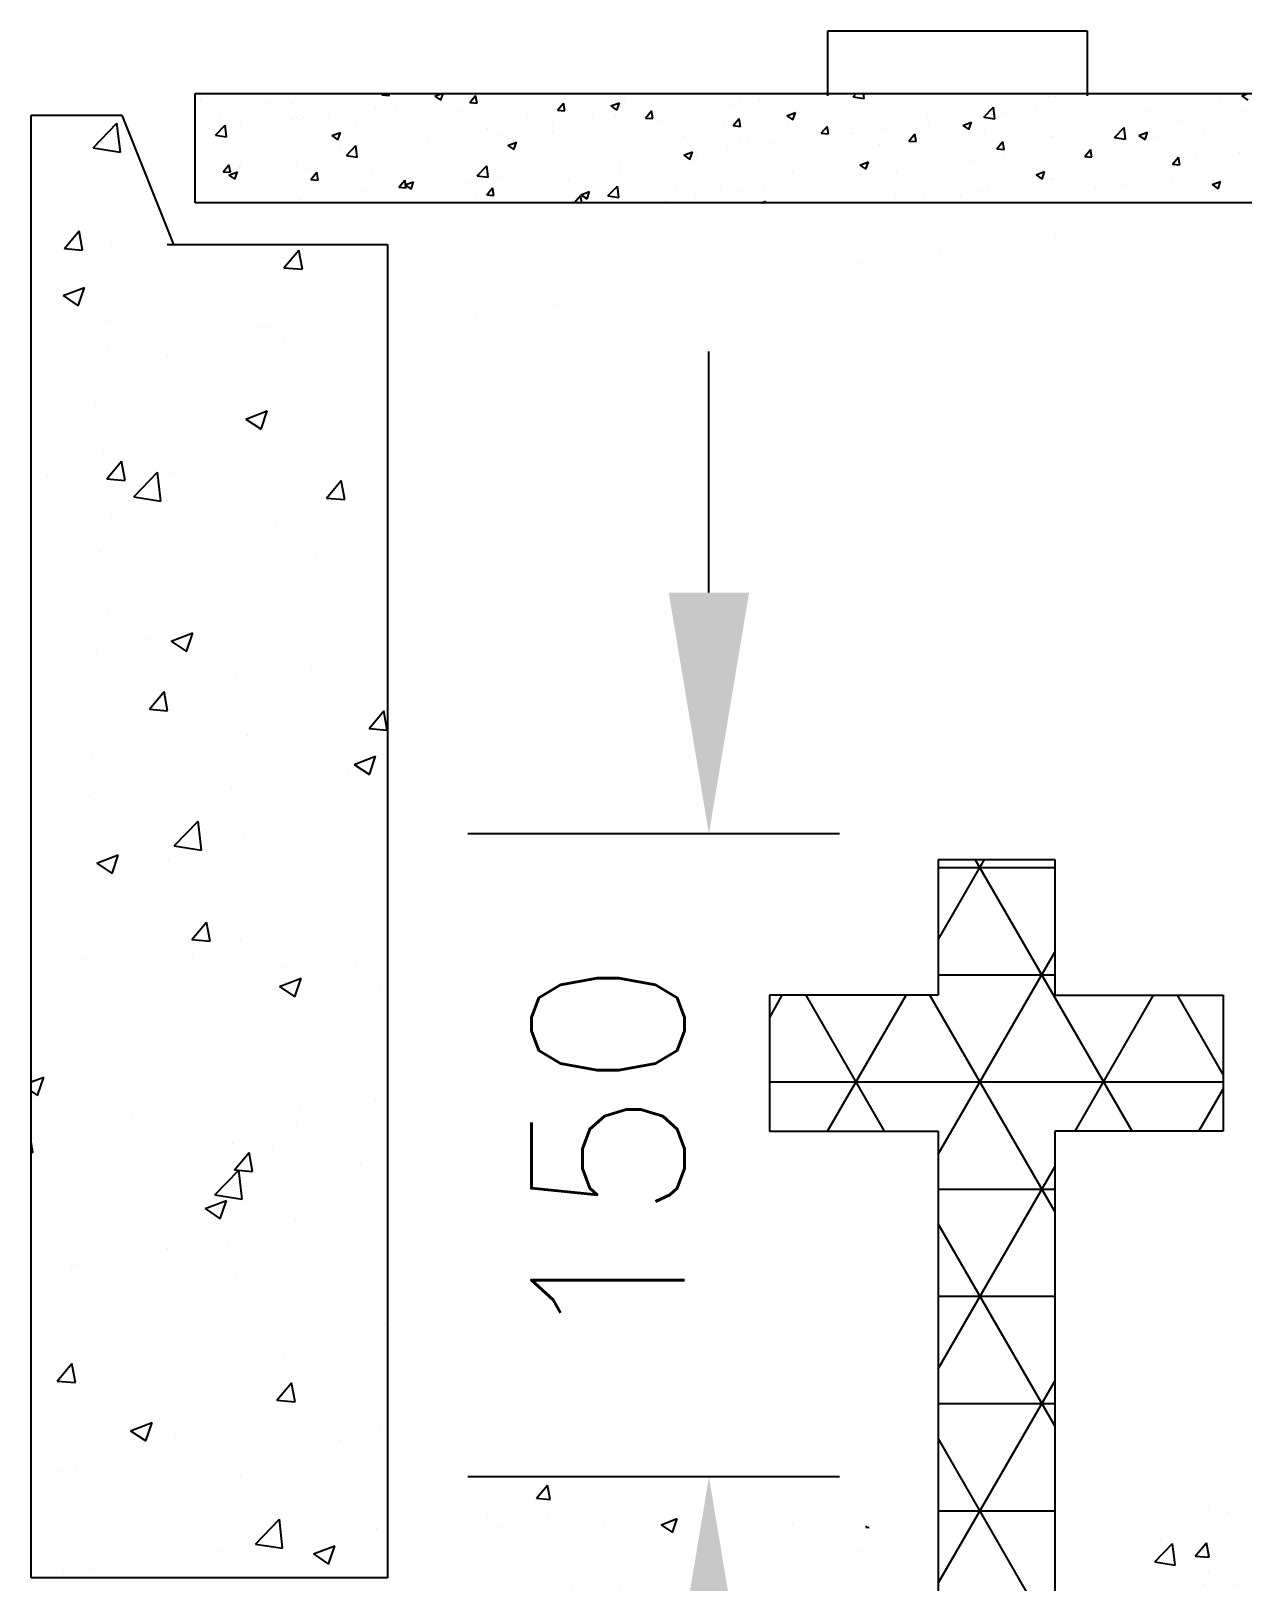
# Model space of a CAD drawing. Extents: x 0.035 to 0.854, y 0.057 to 0.57.
# Drawn here: x 0.56861 to 0.58919, y 0.16563 to 0.19197 of the extents above; entities that cross this region are included whole.
import ezdxf
from ezdxf.enums import TextEntityAlignment as Align

# ---------------------------------------------------------------- set-up
doc = ezdxf.new("R2010")
doc.units = 0
doc.header["$LTSCALE"] = 500
doc.header["$MEASUREMENT"] = 0
doc.header["$PDMODE"] = 3
doc.header["$PDSIZE"] = -15
doc.layers.get('0').update_dxf_attribs({"linetype": 'CONTINUOUS'})
doc.layers.get('DEFPOINTS').update_dxf_attribs({"linetype": 'CONTINUOUS'})
doc.styles.add('ROMANS', font='ROMANS.SHX', dxfattribs={"height": 80})

# ---------------------------------------------------------------- blocks, each defined once
blk = doc.blocks.new('*X45')
at = {"color": 0}
for p, q in [((12309.7, 2337.4), (12329.2, 2357.7)), ((12332, 2334), (12329.2, 2357.7)), ((12281.6, 2336.5), (12281.6, 2336.5)), ((12309.7, 2337.4), (12332, 2334)), ((12327.8, 2341), (12327.8, 2341)), ((12289.9, 2295.9), (12289.9, 2295.9)), ((12286.3, 2255.3), (12298.4, 2269.7)), ((12301.2, 2254), (12298.4, 2269.7)), ((12322.3, 2276.4), (12322.3, 2276.4)), ((12286.3, 2255.3), (12301.2, 2254)), ((12324.7, 2257.8), (12324.7, 2257.8)), ((12373.7, 2258.6), (12373.7, 2258.6)), ((12465.6, 2239.6), (12477.7, 2254)), ((12480.6, 2238.3), (12477.7, 2254)), ((13095.5, 2263.7), (13095.5, 2263.7)), ((12938.2, 2243), (12938.2, 2243)), ((13000.8, 2251.3), (13000.8, 2251.3)), ((12465.6, 2239.6), (12480.6, 2238.3)), ((12285.2, 2216.8), (12302.7, 2223.5)), ((12285.2, 2216.8), (12297.7, 2208.4)), ((12297.7, 2208.4), (12302.7, 2223.5)), ((12780.4, 2222.2), (12780.4, 2222.2)), ((12685.7, 2209.8), (12685.7, 2209.8)), ((12320.9, 2196.7), (12320.9, 2196.7)), ((12448, 2190.6), (12448, 2190.6)), ((12454.3, 2191.1), (12454.3, 2191.1)), ((12623.1, 2201.5), (12623.1, 2201.5)), ((12465.2, 2180.7), (12465.2, 2180.7)), ((12321.7, 2174.6), (12321.7, 2174.6)), ((12370.5, 2168.3), (12370.5, 2168.3)), ((12307.9, 2160), (12307.9, 2160)), ((12457.8, 2152.3), (12457.8, 2152.3)), ((12312, 2127.2), (12312, 2127.2)), ((12434.5, 2116.1), (12452, 2122.8)), ((12434.5, 2116.1), (12446.9, 2107.7)), ((12446.9, 2107.7), (12452, 2122.8)), ((12444.9, 2107.4), (12444.9, 2107.4)), ((12318.6, 2091.4), (12318.6, 2091.4)), ((12517.7, 2097.4), (12517.7, 2097.4)), ((12321, 2067.3), (12333, 2081.6)), ((12335.9, 2066), (12333, 2081.6)), ((12399.4, 2082.1), (12399.4, 2082.1)), ((12272.2, 2069), (12272.2, 2069)), ((12304.7, 2069.7), (12304.7, 2069.7)), ((12321, 2067.3), (12335.9, 2066)), ((12342.9, 2052.5), (12362.3, 2072.8)), ((12365.1, 2049), (12362.3, 2072.8)), ((12371.9, 2072.3), (12371.9, 2072.3)), ((12500.3, 2051.6), (12512.4, 2066)), ((12515.2, 2050.3), (12512.4, 2065.9)), ((12342.9, 2052.5), (12365.1, 2049.1)), ((12405.6, 2063.3), (12405.6, 2063.3)), ((12500.3, 2051.6), (12515.2, 2050.3)), ((12539.1, 2057.7), (12539.1, 2057.7)), ((12324.9, 2035.4), (12324.9, 2035.4)), ((12458.4, 2029.7), (12458.4, 2029.7)), ((12441.9, 2024.1), (12441.9, 2024.1)), ((12315.6, 2008.1), (12315.6, 2008.1)), ((12491.6, 2004.3), (12491.6, 2004.3)), ((12333.7, 1983.5), (12333.7, 1983.5)), ((12467.3, 1984.9), (12467.3, 1984.9)), ((12321.5, 1959.8), (12321.5, 1959.8)), ((12373.6, 1934.8), (12391.1, 1941.5)), ((12386.1, 1926.4), (12391.1, 1941.5)), ((12438.8, 1940.9), (12438.8, 1940.9)), ((12312.6, 1924.9), (12312.6, 1924.9)), ((12355.9, 1936.3), (12355.9, 1936.3)), ((12373.6, 1934.8), (12386.1, 1926.4)), ((12489.4, 1930.6), (12489.4, 1930.6)), ((12488.4, 1914), (12488.4, 1914)), ((12425.8, 1905.7), (12425.8, 1905.7)), ((12355.7, 1879.2), (12367.7, 1893.6)), ((12370.6, 1877.9), (12367.7, 1893.6)), ((12267.9, 1884.9), (12267.9, 1884.9)), ((12355.7, 1879.2), (12370.6, 1877.9)), ((12535, 1863.5), (12547, 1877.9)), ((12549.9, 1862.2), (12547, 1877.9)), ((12535, 1863.5), (12549.9, 1862.2)), ((12435.8, 1857.7), (12435.8, 1857.7)), ((12309.5, 1841.7), (12309.5, 1841.7)), ((12522.9, 1834.2), (12540.4, 1840.9)), ((12535.3, 1825.8), (12540.4, 1840.9)), ((12457, 1835.7), (12457, 1835.7)), ((12517.3, 1827.8), (12517.3, 1827.8)), ((12522.9, 1834.2), (12535.3, 1825.8)), ((12311.2, 1810.7), (12311.2, 1810.7)), ((12422.6, 1815.4), (12422.6, 1815.4)), ((12307.2, 1808.5), (12307.2, 1808.5)), ((12360, 1807.1), (12360, 1807.1)), ((12440.7, 1802.9), (12440.7, 1802.9)), ((12376, 1767.6), (12395.5, 1787.9)), ((12398.2, 1764.1), (12395.5, 1787.9)), ((12359.9, 1774.9), (12359.9, 1774.9)), ((12432.8, 1774.5), (12432.8, 1774.5)), ((12516.9, 1780.8), (12516.9, 1780.8)), ((12312.8, 1753.5), (12330.3, 1760.3)), ((12325.2, 1745.1), (12330.3, 1760.2)), ((12376, 1767.6), (12398.2, 1764.1)), ((12493.4, 1769.3), (12493.4, 1769.3)), ((12306.5, 1758.5), (12306.5, 1758.5)), ((12312.8, 1753.5), (12325.2, 1745.1)), ((12371.1, 1755.8), (12371.1, 1755.8)), ((12451.5, 1729.2), (12451.5, 1729.2)), ((12356.8, 1716.8), (12356.8, 1716.8)), ((12294.2, 1708.5), (12294.2, 1708.5)), ((12390.4, 1691.2), (12402.4, 1705.5)), ((12405.3, 1689.9), (12402.4, 1705.5)), ((12390.4, 1691.2), (12405.3, 1689.9)), ((12429.7, 1691.2), (12429.7, 1691.2)), ((12303.4, 1675.2), (12303.4, 1675.2)), ((12390.9, 1675.8), (12390.9, 1675.8)), ((12462, 1652.9), (12479.5, 1659.6)), ((12466.6, 1668.3), (12466.6, 1668.3)), ((12474.5, 1644.5), (12479.5, 1659.6)), ((12524.4, 1670.2), (12524.4, 1670.2)), ((12462, 1652.9), (12474.5, 1644.5)), ((12543.6, 1651.4), (12543.6, 1651.4)), ((12320.8, 1643.3), (12320.8, 1643.3)), ((12385.7, 1630.6), (12385.7, 1630.6)), ((12291.1, 1618.1), (12291.1, 1618.1)), ((12426.7, 1608), (12426.7, 1608)), ((12300.4, 1592), (12300.4, 1592)), ((12259.1, 1575), (12269.5, 1579)), ((12264.4, 1563.9), (12269.5, 1579)), ((12259.1, 1567.5), (12264.4, 1563.9)), ((12540.5, 1561), (12540.5, 1561)), ((12342.3, 1548), (12342.3, 1548)), ((12477.9, 1552.8), (12477.9, 1552.8)), ((12320, 1532), (12320, 1532)), ((12475.7, 1542.4), (12475.7, 1542.4)), ((12260.7, 1517.5), (12259.1, 1526.1)), ((12261.5, 1520.1), (12261.5, 1520.1)), ((12423.6, 1524.8), (12423.6, 1524.8)), ((12259.1, 1517.7), (12260.7, 1517.5)), ((12297.4, 1508.8), (12297.4, 1508.8)), ((12395, 1514.5), (12395, 1514.5)), ((12425.1, 1503.1), (12437.1, 1517.5)), ((12440, 1501.8), (12437.1, 1517.5)), ((12456.3, 1519.1), (12456.3, 1519.1)), ((12528.4, 1508.8), (12528.4, 1508.8)), ((12310.5, 1494.1), (12310.5, 1494.1)), ((12409.2, 1482.7), (12428.6, 1503)), ((12425.1, 1503.1), (12440, 1501.8)), ((12431.4, 1479.2), (12428.6, 1503)), ((12409.2, 1482.7), (12431.4, 1479.2)), ((12401.2, 1471.6), (12418.7, 1478.3)), ((12401.2, 1471.6), (12413.6, 1463.2)), ((12413.6, 1463.2), (12418.7, 1478.3)), ((12474.7, 1462.4), (12474.7, 1462.4)), ((12516.2, 1464.2), (12516.2, 1464.2)), ((12412.1, 1454.2), (12412.1, 1454.2)), ((12370.4, 1439.2), (12370.4, 1439.2)), ((12420.6, 1441.6), (12420.6, 1441.6)), ((12292.5, 1421), (12292.5, 1421)), ((12294.3, 1425.6), (12294.3, 1425.6)), ((12426, 1415.3), (12426, 1415.3)), ((12503.6, 1376.3), (12503.6, 1376.3)), ((12547.4, 1377.1), (12547.4, 1377.1)), ((12346.3, 1355.6), (12346.3, 1355.6)), ((12408.9, 1363.8), (12408.9, 1363.8)), ((12417.6, 1358.4), (12417.6, 1358.4)), ((12280.4, 1330.8), (12292.5, 1345.1)), ((12291.3, 1342.4), (12291.3, 1342.4)), ((12295.4, 1329.5), (12292.5, 1345.1)), ((12465.9, 1351.7), (12465.9, 1351.7)), ((12280.4, 1330.8), (12295.4, 1329.5)), ((12459.7, 1315.1), (12471.8, 1329.4)), ((12474.7, 1313.8), (12471.8, 1329.4)), ((12320.1, 1326.7), (12320.1, 1326.7)), ((12459.7, 1315.1), (12474.7, 1313.8)), ((12340.4, 1290.3), (12357.9, 1297)), ((12352.8, 1281.9), (12357.9, 1297)), ((12544.4, 1293.9), (12544.4, 1293.9)), ((12340.4, 1290.3), (12352.8, 1281.9)), ((12377.3, 1287.6), (12377.3, 1287.6)), ((12510.8, 1281.9), (12510.8, 1281.9)), ((12414.5, 1275.1), (12414.5, 1275.1)), ((12437.8, 1277.7), (12437.8, 1277.7)), ((12280.6, 1257), (12280.6, 1257)), ((12288.2, 1259.1), (12288.2, 1259.1)), ((12296.6, 1259.6), (12296.6, 1259.6)), ((12343.2, 1265.2), (12343.2, 1265.2)), ((12430, 1254), (12430, 1254)), ((12442.3, 1197.8), (12461.8, 1218.1)), ((12464.5, 1194.3), (12461.8, 1218.1)), ((12541.3, 1210.7), (12541.3, 1210.7)), ((12411.5, 1191.9), (12411.5, 1191.9)), ((12442.3, 1197.8), (12464.5, 1194.3)), ((12455.5, 1202.5), (12455.5, 1202.5)), ((12489.6, 1189.7), (12507.1, 1196.4)), ((12502, 1181.3), (12507.1, 1196.4)), ((12530, 1199.9), (12530, 1199.9)), ((12309.7, 1177.5), (12309.7, 1177.5)), ((12372.1, 1179.1), (12372.1, 1179.1)), ((12489.6, 1189.7), (12502, 1181.3)), ((12285.2, 1175.9), (12285.2, 1175.9))]:
    blk.add_line(p, q, dxfattribs=at)
blk = doc.blocks.new('*X46')
at = {"color": 0}
for p, q in [((12545.5, 2380.7), (12546.4, 2381.8)), ((12545.5, 2380.7), (12551.4, 2380.1)), ((12551.4, 2380.1), (12551.1, 2381.8)), ((12588.7, 2379.7), (12594.2, 2381.8)), ((12593.6, 2376.3), (12595.5, 2381.8)), ((12617.2, 2374.4), (12622, 2380.1)), ((12623.2, 2373.9), (12622, 2380.1)), ((12891.8, 2380.8), (12891.8, 2380.8)), ((12930.2, 2379), (12932.8, 2381.8)), ((12939.1, 2377.7), (12938.6, 2381.8)), ((13247.5, 2379.9), (13252.5, 2381.8)), ((12397.1, 2375.9), (12397.1, 2375.9)), ((12450.4, 2373.6), (12450.4, 2373.6)), ((12472.4, 2373.5), (12472.4, 2373.5)), ((12503.8, 2371.4), (12503.8, 2371.4)), ((12532.1, 2368.4), (12532.1, 2368.4)), ((12539.9, 2370.5), (12539.9, 2370.5)), ((12557.2, 2369.1), (12557.2, 2369.1)), ((12584, 2375.9), (12584, 2375.9)), ((12588.7, 2379.7), (12593.6, 2376.3)), ((12603.1, 2378.8), (12603.1, 2378.8)), ((12617.2, 2374.4), (12623.2, 2373.9)), ((12685.6, 2368.6), (12685.6, 2368.6)), ((12688.9, 2368.1), (12693.7, 2373.9)), ((12688.9, 2368.1), (12694.9, 2367.6)), ((12694.9, 2367.6), (12693.7, 2373.8)), ((12732.4, 2371.7), (12739.4, 2374.3)), ((12732.4, 2371.7), (12737.3, 2368.3)), ((12737.3, 2368.3), (12739.4, 2374.3)), ((12743.9, 2378.6), (12743.9, 2378.6)), ((12760.6, 2361.8), (12765.5, 2367.6)), ((12766.6, 2361.3), (12765.5, 2367.6)), ((12787.9, 2370.6), (12787.9, 2370.6)), ((12828.9, 2372.5), (12828.9, 2372.5)), ((12838.4, 2377), (12838.4, 2377)), ((12853.9, 2375.8), (12853.9, 2375.8)), ((12930.2, 2379), (12939.1, 2377.7)), ((13031.4, 2369), (13031.4, 2369)), ((13036.9, 2362.5), (13044.7, 2370.6)), ((13043, 2372.1), (13043, 2372.1)), ((13045.8, 2361.1), (13044.7, 2370.6)), ((13079.7, 2369.6), (13079.7, 2369.6)), ((13089.7, 2379), (13089.7, 2379)), ((13094.3, 2379.2), (13094.3, 2379.2)), ((13117.6, 2374.6), (13117.6, 2374.6)), ((13230.3, 2377.1), (13230.3, 2377.1)), ((13247.5, 2379.9), (13252.5, 2376.5)), ((12409.8, 2347.8), (12417.6, 2356)), ((12414.1, 2363.5), (12414.1, 2363.5)), ((12418.7, 2346.5), (12417.6, 2356)), ((12418.1, 2362.5), (12418.1, 2362.5)), ((12430.2, 2354.9), (12430.2, 2354.9)), ((12471.5, 2360.2), (12471.5, 2360.2)), ((12477, 2362.2), (12477, 2362.2)), ((12481.6, 2362), (12481.6, 2362)), ((12502, 2365.5), (12502, 2365.5)), ((12524.9, 2357.9), (12524.9, 2357.9)), ((12578.3, 2355.7), (12578.3, 2355.7)), ((12610.6, 2366.9), (12610.6, 2366.9)), ((12627.3, 2358.6), (12627.3, 2358.6)), ((12664, 2364.6), (12664, 2364.6)), ((12684.6, 2356), (12684.6, 2356)), ((12702.8, 2355.9), (12702.8, 2355.9)), ((12717.4, 2362.4), (12717.4, 2362.4)), ((12727.9, 2359.2), (12727.9, 2359.2)), ((12736.6, 2363.5), (12736.6, 2363.5)), ((12760.6, 2361.8), (12766.6, 2361.3)), ((12765.7, 2364.2), (12765.7, 2364.2)), ((12770.7, 2360.1), (12770.7, 2360.1)), ((12824.1, 2357.8), (12824.1, 2357.8)), ((12832.4, 2355.6), (12837.2, 2361.3)), ((12832.4, 2355.6), (12838.3, 2355)), ((12838.3, 2355), (12837.2, 2361.3)), ((12876.1, 2363.6), (12883.1, 2366.3)), ((12876.1, 2363.6), (12881.1, 2360.3)), ((12877.5, 2355.6), (12877.5, 2355.6)), ((12881.1, 2360.3), (12883.1, 2366.3)), ((12904.1, 2349.3), (12908.9, 2355)), ((12910.1, 2348.8), (12908.9, 2355)), ((12940.5, 2358.2), (12940.5, 2358.2)), ((12973, 2359), (12973, 2359)), ((12991, 2364.6), (12991, 2364.6)), ((12991.6, 2358), (12991.6, 2358)), ((13019.8, 2355.6), (13026.8, 2358.3)), ((13019.8, 2355.6), (13024.8, 2352.3)), ((13024.8, 2352.3), (13026.8, 2358.3)), ((13036.9, 2362.5), (13045.8, 2361.1)), ((13054.7, 2366.3), (13054.7, 2366.3)), ((13113.6, 2357), (13113.6, 2357)), ((13172, 2367), (13172, 2367)), ((13195.5, 2359.8), (13195.5, 2359.8)), ((13246.9, 2366.8), (13246.9, 2366.8)), ((12409.8, 2347.8), (12418.7, 2346.5)), ((12413.9, 2353.9), (12413.9, 2353.9)), ((12504.6, 2347.4), (12511.6, 2350.1)), ((12504.6, 2347.4), (12509.6, 2344.1)), ((12509.6, 2344), (12511.6, 2350.1)), ((12568.9, 2348.6), (12568.9, 2348.6)), ((12582.8, 2342.6), (12582.8, 2342.6)), ((12601.8, 2342.6), (12601.8, 2342.6)), ((12631.7, 2353.4), (12631.7, 2353.4)), ((12634.1, 2349.6), (12634.1, 2349.6)), ((12639.7, 2347.6), (12639.7, 2347.6)), ((12685.1, 2351.2), (12685.1, 2351.2)), ((12738.4, 2348.9), (12738.4, 2348.9)), ((12791.8, 2346.7), (12791.8, 2346.7)), ((12837.2, 2343.7), (12837.2, 2343.7)), ((12845.2, 2344.4), (12845.2, 2344.4)), ((12889.2, 2351.2), (12889.2, 2351.2)), ((12898.6, 2342.2), (12898.6, 2342.2)), ((12904.1, 2349.3), (12910.1, 2348.8)), ((12914.7, 2349), (12914.7, 2349)), ((12928.7, 2349.7), (12928.7, 2349.7)), ((12930.9, 2353.3), (12930.9, 2353.3)), ((12953.7, 2353), (12953.7, 2353)), ((12975.8, 2343), (12980.6, 2348.8)), ((12975.8, 2343), (12981.8, 2342.5)), ((12981.8, 2342.5), (12980.6, 2348.7)), ((12984.3, 2351.1), (12984.3, 2351.1)), ((13037.6, 2348.8), (13037.6, 2348.8)), ((13047.5, 2336.7), (13052.4, 2342.5)), ((13053.5, 2336.2), (13052.4, 2342.5)), ((13055.3, 2347), (13055.3, 2347)), ((13091, 2346.6), (13091, 2346.6)), ((13093.1, 2345.9), (13093.1, 2345.9)), ((13143.6, 2345.9), (13151.4, 2354.1)), ((13143.6, 2352.3), (13143.6, 2352.3)), ((13143.6, 2345.9), (13152.5, 2344.6)), ((13144.4, 2344.3), (13144.4, 2344.3)), ((13152.5, 2344.6), (13151.4, 2354.1)), ((13154.5, 2343.4), (13154.5, 2343.4)), ((13163.5, 2347.6), (13170.5, 2350.3)), ((13163.5, 2347.6), (13168.5, 2344.3)), ((13168.5, 2344.3), (13170.5, 2350.3)), ((13179.5, 2346.7), (13179.5, 2346.7)), ((13217.4, 2351.7), (13217.4, 2351.7)), ((12510.6, 2338.6), (12510.6, 2338.6)), ((12513.6, 2331), (12513.6, 2331)), ((12516.5, 2331.3), (12524.3, 2339.4)), ((12516.5, 2331.3), (12525.4, 2329.9)), ((12525.4, 2329.9), (12524.3, 2339.4)), ((12530.8, 2335.1), (12530.8, 2335.1)), ((12576.8, 2339.3), (12576.8, 2339.3)), ((12648.3, 2339.4), (12655.3, 2342.1)), ((12648.3, 2339.4), (12653.3, 2336)), ((12653.3, 2336), (12655.3, 2342.1)), ((12735.4, 2330.2), (12735.4, 2330.2)), ((12786.7, 2337.3), (12786.7, 2337.3)), ((12792.1, 2331.4), (12799.1, 2334.1)), ((12792.1, 2331.4), (12797, 2328)), ((12797, 2328), (12799.1, 2334.1)), ((12802.6, 2333.1), (12802.6, 2333.1)), ((12827.6, 2336.4), (12827.6, 2336.4)), ((12856.4, 2338.9), (12856.4, 2338.9)), ((12865.5, 2341.4), (12865.5, 2341.4)), ((12952, 2339.9), (12952, 2339.9)), ((12989.8, 2331.3), (12989.8, 2331.3)), ((12997, 2337), (12997, 2337)), ((13005.3, 2337.6), (13005.3, 2337.6)), ((13041.7, 2338.8), (13041.7, 2338.8)), ((13047.5, 2336.7), (13053.5, 2336.2)), ((13053.4, 2330.1), (13053.4, 2330.1)), ((13058.7, 2335.4), (13058.7, 2335.4)), ((13091.3, 2335.1), (13091.3, 2335.1)), ((13112.1, 2333.1), (13112.1, 2333.1)), ((13119.3, 2330.5), (13124.1, 2336.2)), ((13119.3, 2330.5), (13125.2, 2329.9)), ((13125.2, 2329.9), (13124.1, 2336.2)), ((13165.5, 2330.9), (13165.5, 2330.9)), ((13191, 2324.2), (13195.8, 2329.9)), ((13197, 2323.7), (13195.8, 2329.9)), ((13197.8, 2342.1), (13197.8, 2342.1)), ((13210.2, 2332), (13210.2, 2332)), ((13245.7, 2333.5), (13245.7, 2333.5)), ((12394, 2318.5), (12394, 2318.5)), ((12415.9, 2318), (12420.7, 2323.7)), ((12415.9, 2318), (12421.9, 2317.5)), ((12420.6, 2315.2), (12427.6, 2317.8)), ((12421.9, 2317.5), (12420.7, 2323.7)), ((12425.6, 2311.8), (12427.6, 2317.8)), ((12429, 2321.6), (12429, 2321.6)), ((12430.5, 2322.8), (12430.5, 2322.8)), ((12450.7, 2322.7), (12450.7, 2322.7)), ((12452.3, 2328.5), (12452.3, 2328.5)), ((12475.7, 2326), (12475.7, 2326)), ((12480.3, 2328.7), (12480.3, 2328.7)), ((12483.9, 2320.5), (12483.9, 2320.5)), ((12487.6, 2311.7), (12492.4, 2317.5)), ((12493.6, 2311.2), (12492.4, 2317.5)), ((12537.3, 2318.3), (12537.3, 2318.3)), ((12623.3, 2314.7), (12631.1, 2322.9)), ((12632.2, 2313.4), (12631.1, 2322.8)), ((12683.4, 2322.7), (12683.4, 2322.7)), ((12701.6, 2319.8), (12701.6, 2319.8)), ((12739.4, 2324.8), (12739.4, 2324.8)), ((12739.8, 2318.9), (12739.8, 2318.9)), ((12798.1, 2328.9), (12798.1, 2328.9)), ((12880.4, 2317), (12880.4, 2317)), ((12887.9, 2317.9), (12887.9, 2317.9)), ((12935.8, 2323.4), (12942.8, 2326.1)), ((12935.8, 2323.4), (12940.7, 2320)), ((12938.7, 2327), (12938.7, 2327)), ((12939.3, 2324.9), (12939.3, 2324.9)), ((12940.7, 2320), (12942.8, 2326.1)), ((12965.3, 2318.5), (12965.3, 2318.5)), ((13028.4, 2326.8), (13028.4, 2326.8)), ((13079.5, 2315.4), (13086.5, 2318.1)), ((13084.5, 2312), (13086.5, 2318.1)), ((13142.4, 2319), (13142.4, 2319)), ((13151.8, 2322), (13151.8, 2322)), ((13191, 2324.2), (13197, 2323.7)), ((13194.3, 2326.5), (13194.3, 2326.5)), ((13218.9, 2328.6), (13218.9, 2328.6)), ((12420.6, 2315.2), (12425.6, 2311.8)), ((12487.6, 2311.7), (12493.6, 2311.2)), ((12559.3, 2305.4), (12564.2, 2311.2)), ((12559.3, 2305.4), (12565.3, 2304.9)), ((12565.3, 2304.9), (12564.2, 2311.2)), ((12564.3, 2307.2), (12571.3, 2309.8)), ((12564.3, 2307.2), (12569.3, 2303.8)), ((12569.3, 2303.8), (12571.3, 2309.8)), ((12581.6, 2309.3), (12581.6, 2309.3)), ((12590.7, 2316), (12590.7, 2316)), ((12613.4, 2308.2), (12613.4, 2308.2)), ((12623.3, 2314.7), (12632.2, 2313.4)), ((12631.1, 2299.2), (12635.9, 2304.9)), ((12632.9, 2316.3), (12632.9, 2316.3)), ((12637, 2298.6), (12635.9, 2304.9)), ((12644.1, 2313.8), (12644.1, 2313.8)), ((12676.5, 2316.5), (12676.5, 2316.5)), ((12681.5, 2308.9), (12681.5, 2308.9)), ((12697.5, 2311.5), (12697.5, 2311.5)), ((12730, 2298.2), (12737.8, 2306.3)), ((12738.9, 2296.8), (12737.8, 2306.3)), ((12750.8, 2309.3), (12750.8, 2309.3)), ((12804.2, 2307), (12804.2, 2307)), ((12822.1, 2307), (12822.1, 2307)), ((12836, 2310.4), (12836, 2310.4)), ((12857.6, 2304.8), (12857.6, 2304.8)), ((12902.3, 2310.2), (12902.3, 2310.2)), ((12927.4, 2313.5), (12927.4, 2313.5)), ((13040.5, 2305.5), (13040.5, 2305.5)), ((13079.5, 2315.4), (13084.5, 2312)), ((13091.9, 2312.6), (13091.9, 2312.6)), ((13093.5, 2312), (13093.5, 2312)), ((13153.2, 2307.3), (13153.2, 2307.3)), ((13191.1, 2312.3), (13191.1, 2312.3)), ((13223.2, 2307.4), (13230.2, 2310.1)), ((13223.2, 2307.4), (13228.2, 2304)), ((13228.2, 2304), (13230.2, 2310)), ((12479.1, 2295.4), (12479.1, 2295.4)), ((12529.6, 2301.8), (12529.6, 2301.8)), ((12550.5, 2299.9), (12550.5, 2299.9)), ((12575.5, 2303.2), (12575.5, 2303.2)), ((12623.1, 2298.9), (12623.1, 2298.9)), ((12631.1, 2299.2), (12637, 2298.6)), ((12702.8, 2292.9), (12707.6, 2298.6)), ((12702.8, 2292.9), (12706.1, 2292.6)), ((12708.7, 2292.6), (12707.6, 2298.6)), ((12708, 2299.1), (12715, 2301.8)), ((12708, 2299.1), (12713, 2295.8)), ((12713, 2295.8), (12715, 2301.8)), ((12730, 2298.2), (12738.9, 2296.8)), ((12734.1, 2296.9), (12734.1, 2296.9)), ((12763.7, 2297), (12763.7, 2297)), ((12776.3, 2293.7), (12776.3, 2293.7)), ((12785.5, 2304), (12785.5, 2304)), ((12801.3, 2296.9), (12801.3, 2296.9)), ((12839.2, 2301.9), (12839.2, 2301.9)), ((12855.6, 2292.6), (12858.7, 2293.8)), ((12858.3, 2292.6), (12858.7, 2293.8)), ((12911, 2302.5), (12911, 2302.5)), ((12964.4, 2300.2), (12964.4, 2300.2)), ((12988.6, 2298), (12988.6, 2298)), ((13017.7, 2298), (13017.7, 2298)), ((13035.2, 2302), (13035.2, 2302)), ((13065, 2295.7), (13065, 2295.7)), ((13071.1, 2295.7), (13071.1, 2295.7)), ((13124.5, 2293.5), (13124.5, 2293.5)), ((13128.2, 2304), (13128.2, 2304)), ((13193.1, 2293.2), (13193.1, 2293.2)), ((13244.4, 2300.2), (13244.4, 2300.2))]:
    blk.add_line(p, q, dxfattribs=at)
blk = doc.blocks.new('*X48')
at = {"color": 0}
for p, q in [((12999.6, 1690.9), (13037.5, 1756.6)), ((12999.6, 1750), (13094.8, 1750)), ((13158, 1534.7), (13029.9, 1756.6)), ((12999.6, 1515.9), (13094.8, 1680.8)), ((12999.6, 1662.5), (13094.8, 1662.5)), ((12862.1, 1627.7), (12872.4, 1645.7)), ((12955.9, 1534.7), (12891.9, 1645.7)), ((12909.4, 1534.7), (12973.4, 1645.7)), ((13094.8, 1469.2), (12992.9, 1645.7)), ((13111.5, 1534.7), (13175.5, 1645.7)), ((13232.3, 1581), (13195, 1645.7)), ((12862.1, 1575), (13232.3, 1575)), ((13212.5, 1534.7), (13232.3, 1569)), ((12999.6, 1340.9), (13094.8, 1505.8)), ((12999.6, 1487.5), (13094.8, 1487.5)), ((13094.8, 1294.2), (12999.6, 1459.1)), ((12999.6, 1400), (13094.8, 1400)), ((12999.6, 1165.9), (13094.8, 1330.8)), ((12999.6, 1312.5), (13094.8, 1312.5)), ((13094.8, 1119.2), (12999.6, 1284.1)), ((12999.6, 1225), (13094.8, 1225)), ((12999.6, 990.9), (13094.8, 1155.8)), ((12999.6, 1137.5), (13094.8, 1137.5)), ((13084.6, 961.8), (12999.6, 1109.1)), ((12999.6, 1050), (13094.8, 1050)), ((13081.4, 957.7), (13094.8, 980.8)), ((12999.6, 962.5), (13085.2, 962.5)), ((13026.4, 887.5), (12999.6, 934.1)), ((12999.6, 875), (13016.6, 875))]:
    blk.add_line(p, q, dxfattribs=at)
blk = doc.blocks.new('*X51')
at = {"color": 0}
for p, q in [((13067.3, 3186.1), (13074.5, 3194.7)), ((13076.3, 3185.3), (13074.5, 3194.7)), ((13582.9, 3190.9), (13582.9, 3190.9)), ((13606.1, 3191.7), (13606.1, 3191.7)), ((13067.3, 3186.1), (13076.3, 3185.3)), ((13506.1, 3181.2), (13506.1, 3181.2)), ((13562.9, 3188.7), (13562.9, 3188.7)), ((13713, 3188.4), (13713.4, 3188.1)), ((13713.4, 3188.1), (13713.5, 3188.5)), ((13035.1, 3173.2), (13035.1, 3173.2)), ((13074.5, 3175.5), (13074.5, 3175.5)), ((13123.4, 3178), (13123.4, 3178)), ((13148.7, 3168.8), (13159.2, 3172.8)), ((13154.6, 3172.2), (13154.6, 3172.2)), ((13156.2, 3163.8), (13159.2, 3172.8)), ((13468.6, 3176.3), (13468.6, 3176.3)), ((13505, 3179.7), (13505, 3179.7)), ((13518.6, 3176.7), (13518.6, 3176.7)), ((13045.5, 3166.8), (13045.5, 3166.8)), ((13111.4, 3169.1), (13111.4, 3169.1)), ((13148.7, 3168.8), (13156.2, 3163.8)), ((13234.7, 3168.8), (13234.7, 3168.8)), ((13282.5, 3167.2), (13283.1, 3168)), ((13282.5, 3167.2), (13284.7, 3167)), ((13733.9, 3161.1), (13733.9, 3161.1)), ((13023.9, 3154.1), (13023.9, 3154.1)), ((13026.1, 3158.8), (13026.1, 3158.8)), ((13106.2, 3155.4), (13106.2, 3155.4)), ((13186.2, 3152), (13186.2, 3152)), ((13279.5, 3151.4), (13279.5, 3151.4)), ((13471.1, 3144.5), (13482.8, 3156.6)), ((13474.9, 3158.6), (13474.9, 3158.6)), ((13484.4, 3142.4), (13482.8, 3156.6)), ((13497.6, 3148.4), (13504.9, 3157)), ((13506.6, 3147.6), (13504.9, 3157)), ((13555, 3155.2), (13555, 3155.2)), ((13635, 3151.9), (13635, 3151.9)), ((13658.1, 3151.5), (13658.1, 3151.5)), ((13712.6, 3154.5), (13712.6, 3154.5)), ((13266.3, 3148.6), (13266.3, 3148.6)), ((13274.3, 3148.2), (13274.3, 3148.2)), ((13426.5, 3141.9), (13426.5, 3141.9)), ((13471.1, 3144.5), (13484.4, 3142.4)), ((13497.6, 3148.4), (13506.6, 3147.6)), ((13579.9, 3144.8), (13590.4, 3148.8)), ((13579.9, 3144.8), (13587.3, 3139.8)), ((13581.1, 3141), (13581.1, 3141)), ((13587.3, 3139.7), (13590.4, 3148.8)), ((13605.2, 3139), (13612.5, 3147.6)), ((13614.2, 3138.2), (13612.5, 3147.6)), ((13618.2, 3142), (13618.2, 3142)), ((13655.8, 3147), (13655.8, 3147)), ((13715.1, 3148.5), (13715.1, 3148.5)), ((13127.9, 3131.5), (13127.9, 3131.5)), ((13184.8, 3138.9), (13184.8, 3138.9)), ((13198.6, 3138.6), (13198.6, 3138.6)), ((13256.2, 3131.7), (13256.2, 3131.7)), ((13503.2, 3129.7), (13503.2, 3129.7)), ((13506.5, 3138.5), (13506.5, 3138.5)), ((13586.6, 3135.1), (13586.6, 3135.1)), ((13605.2, 3139), (13614.2, 3138.2)), ((13631.2, 3119.6), (13642.9, 3131.8)), ((13644.5, 3117.6), (13642.9, 3131.8)), ((13666.7, 3131.7), (13666.7, 3131.7)), ((13712.8, 3129.6), (13720.1, 3138.2)), ((13712.8, 3129.6), (13721.8, 3128.8)), ((13721.8, 3128.8), (13720.1, 3138.2)), ((13774.8, 3132.3), (13774.8, 3132.3)), ((13022.7, 3120.4), (13033.2, 3124.5)), ((13022.7, 3120.4), (13030.2, 3115.4)), ((13030.2, 3115.4), (13033.2, 3124.5)), ((13090.4, 3126.5), (13090.4, 3126.5)), ((13121.5, 3128.1), (13121.5, 3128.1)), ((13427.4, 3120.1), (13427.4, 3120.1)), ((13466.7, 3122.1), (13466.7, 3122.1)), ((13523.5, 3129.6), (13523.5, 3129.6)), ((13631.2, 3119.6), (13644.5, 3117.6)), ((13746.7, 3128.3), (13746.7, 3128.3)), ((12995.7, 3114), (12995.7, 3114)), ((13043.6, 3116.8), (13043.6, 3116.8)), ((13168.7, 3116.7), (13168.7, 3116.7)), ((13238.3, 3108.4), (13248.8, 3112.5)), ((13245.7, 3103.4), (13248.8, 3112.4)), ((13350.4, 3109.6), (13350.4, 3109.6)), ((13429.1, 3117.1), (13429.1, 3117.1)), ((13687.4, 3117.2), (13687.4, 3117.2)), ((13732, 3111.2), (13732, 3111.2)), ((13044.7, 3099.3), (13044.7, 3099.3)), ((13081.2, 3101.6), (13081.2, 3101.6)), ((13238.3, 3108.4), (13245.7, 3103.4)), ((13334.4, 3104.7), (13334.4, 3104.7)), ((13453.8, 3096.4), (13464.3, 3100.4)), ((13461.3, 3091.4), (13464.3, 3100.4)), ((13599.9, 3102.2), (13599.9, 3102.2)), ((13656.3, 3101.6), (13656.3, 3101.6)), ((13767.8, 3107.8), (13767.8, 3107.8)), ((13124.8, 3095.9), (13124.8, 3095.9)), ((13204.8, 3092.5), (13204.8, 3092.5)), ((13240, 3092.2), (13240, 3092.2)), ((13272.5, 3098.3), (13272.5, 3098.3)), ((13277.6, 3097.2), (13277.6, 3097.2)), ((13284.9, 3089.1), (13284.9, 3089.1)), ((13453.8, 3096.4), (13461.3, 3091.4)), ((13579.3, 3091), (13579.3, 3091)), ((13673.1, 3095.3), (13673.1, 3095.3)), ((12993.7, 3086.6), (12993.7, 3086.6)), ((13088.1, 3073.2), (13095.3, 3081.9)), ((13097.1, 3072.4), (13095.3, 3081.8)), ((13145.3, 3079.8), (13145.3, 3079.8)), ((13196.7, 3088.7), (13196.7, 3088.7)), ((13365, 3085.8), (13365, 3085.8)), ((13445.1, 3082.4), (13445.1, 3082.4)), ((13501.4, 3079.8), (13501.4, 3079.8)), ((13512.4, 3087.2), (13512.4, 3087.2)), ((13525.1, 3079), (13525.1, 3079)), ((13578.8, 3082.9), (13578.8, 3082.9)), ((13616.3, 3087.8), (13616.3, 3087.8)), ((13669.4, 3084.4), (13679.9, 3088.4)), ((13669.4, 3084.4), (13676.9, 3079.4)), ((13676.9, 3079.4), (13679.9, 3088.4)), ((13723.3, 3084.3), (13723.3, 3084.3)), ((13088.1, 3073.2), (13097.1, 3072.5)), ((13088.5, 3072.3), (13088.5, 3072.3)), ((13119.7, 3078.1), (13119.7, 3078.1)), ((13195.7, 3063.8), (13202.9, 3072.4)), ((13204.7, 3063), (13202.9, 3072.4)), ((13424.9, 3072.2), (13424.9, 3072.2)), ((13425.6, 3070.2), (13425.6, 3070.2)), ((13484, 3070.4), (13484, 3070.4)), ((13605.2, 3075.6), (13605.2, 3075.6)), ((13635.8, 3069.3), (13635.8, 3069.3)), ((13685.3, 3072.2), (13685.3, 3072.2)), ((13765.3, 3068.8), (13765.3, 3068.8)), ((13010.7, 3048), (13022.4, 3060.2)), ((13024.1, 3045.9), (13022.4, 3060.2)), ((13041.8, 3066.9), (13041.8, 3066.9)), ((13050.9, 3067.4), (13050.9, 3067.4)), ((13112.2, 3060), (13122.7, 3064.1)), ((13112.2, 3060), (13119.7, 3055)), ((13119.7, 3055), (13122.7, 3064.1)), ((13195.7, 3063.8), (13204.7, 3063)), ((13303.3, 3054.4), (13310.5, 3063)), ((13312.2, 3053.6), (13310.5, 3063)), ((13348.6, 3059.6), (13348.6, 3059.6)), ((13427.2, 3062.9), (13427.2, 3062.9)), ((13730.2, 3061.3), (13730.2, 3061.3)), ((13303.3, 3054.4), (13312.2, 3053.6)), ((13327.8, 3048), (13338.3, 3052.1)), ((13335.3, 3043), (13338.3, 3052)), ((13337.4, 3057.2), (13337.4, 3057.2)), ((13389.7, 3058), (13389.7, 3058)), ((13410.9, 3045), (13418.1, 3053.6)), ((13419.8, 3044.2), (13418.1, 3053.6)), ((13548.3, 3054.3), (13548.3, 3054.3)), ((13654.5, 3051.7), (13654.5, 3051.7)), ((13728.4, 3048.6), (13728.4, 3048.6)), ((13765.9, 3053.6), (13765.9, 3053.6)), ((13010.7, 3048), (13024.1, 3045.9)), ((13194.9, 3038.8), (13194.9, 3038.8)), ((13250, 3042.2), (13250, 3042.2)), ((13270.7, 3048.4), (13270.7, 3048.4)), ((13294.9, 3045.5), (13294.9, 3045.5)), ((13327.8, 3048), (13335.3, 3043)), ((13410.9, 3045), (13419.8, 3044.2)), ((13460.9, 3039.3), (13460.9, 3039.3)), ((13518.5, 3035.6), (13525.7, 3044.2)), ((13527.4, 3034.8), (13525.7, 3044.2)), ((13543.4, 3036), (13553.9, 3040)), ((13550.8, 3031), (13553.9, 3040)), ((13577.4, 3041.1), (13577.4, 3041.1)), ((13170.8, 3023.2), (13182.5, 3035.4)), ((13184.1, 3021.1), (13182.5, 3035.3)), ((13200.6, 3033.1), (13200.6, 3033.1)), ((13238.1, 3038), (13238.1, 3038)), ((13499.5, 3029.8), (13499.5, 3029.8)), ((13518.5, 3035.6), (13527.4, 3034.8)), ((13543.4, 3036), (13550.8, 3031)), ((13576.8, 3028.7), (13576.8, 3028.7)), ((13626, 3026.2), (13633.3, 3034.8)), ((13635, 3025.4), (13633.3, 3034.8)), ((13633.7, 3036.1), (13633.7, 3036.1)), ((13015.5, 3022.6), (13015.5, 3022.6)), ((13095.6, 3019.3), (13095.6, 3019.3)), ((13105.8, 3020.6), (13105.8, 3020.6)), ((13117.9, 3028.2), (13117.9, 3028.2)), ((13162.5, 3027.2), (13162.5, 3027.2)), ((13170.8, 3023.2), (13184.1, 3021.1)), ((13373.4, 3024.2), (13373.4, 3024.2)), ((13423.8, 3020.2), (13423.8, 3020.2)), ((13539.3, 3023.7), (13539.3, 3023.7)), ((13626, 3026.2), (13635, 3025.4)), ((13733.6, 3016.8), (13740.9, 3025.4)), ((13742.6, 3016), (13740.9, 3025.4)), ((13758.9, 3024), (13768.6, 3027.7)), ((13758.9, 3024), (13766.4, 3019)), ((13766.4, 3019), (13768.1, 3024.1)), ((12991.6, 3013.7), (12996.7, 3015.7)), ((12993.7, 3006.6), (12996.7, 3015.7)), ((13011.5, 3008.2), (13011.5, 3008.2)), ((13040, 3017), (13040, 3017)), ((13049, 3013.1), (13049, 3013.1)), ((13075, 3012.1), (13075, 3012.1)), ((13175.6, 3015.9), (13175.6, 3015.9)), ((13255.7, 3012.5), (13255.7, 3012.5)), ((13285.9, 3009.2), (13285.9, 3009.2)), ((13330.9, 2998.3), (13342.6, 3010.5)), ((13335.8, 3009.1), (13335.8, 3009.1)), ((13344.2, 2996.3), (13342.6, 3010.5)), ((13346.8, 3009.7), (13346.8, 3009.7)), ((13444.6, 3011.2), (13444.6, 3011.2)), ((13693.1, 3016.8), (13693.1, 3016.8)), ((13728.4, 3011.3), (13728.4, 3011.3)), ((13733.6, 3016.8), (13742.6, 3016)), ((12993.3, 3006.9), (12993.7, 3006.6)), ((13047.1, 3002.5), (13047.1, 3002.5)), ((13127.2, 2999.1), (13127.2, 2999.1)), ((13201.8, 2999.6), (13212.3, 3003.7)), ((13201.8, 2999.6), (13209.2, 2994.6)), ((13209.2, 2994.6), (13212.3, 3003.7)), ((13268.8, 2998.4), (13268.8, 2998.4)), ((13330.9, 2998.3), (13344.2, 2996.3)), ((13350.2, 2998.8), (13350.2, 2998.8)), ((13387.7, 3003.8), (13387.7, 3003.8)), ((13415.8, 3005.7), (13415.8, 3005.7)), ((13495.9, 3002.3), (13495.9, 3002.3)), ((13576, 2999), (13576, 2999)), ((13605.6, 3001.8), (13605.6, 3001.8)), ((13652.6, 3001.7), (13652.6, 3001.7)), ((13193.1, 2988.8), (13193.1, 2988.8)), ((13198.4, 2994.2), (13198.4, 2994.2)), ((13207.3, 2995.7), (13207.3, 2995.7)), ((13287.3, 2992.3), (13287.3, 2992.3)), ((13367.4, 2989), (13367.4, 2989)), ((13417.3, 2987.6), (13427.8, 2991.7)), ((13424.8, 2982.6), (13427.8, 2991.7)), ((13575.6, 2991.2), (13575.6, 2991.2)), ((13656.1, 2995.6), (13656.1, 2995.6)), ((13688.9, 2989.4), (13688.9, 2989.4)), ((13726.5, 2994.4), (13726.5, 2994.4)), ((13736.1, 2992.2), (13736.1, 2992.2)), ((13002.3, 2970.9), (13008.6, 2978.4)), ((13010.3, 2969), (13008.6, 2978.4)), ((13111, 2979.2), (13111, 2979.2)), ((13116.1, 2978.3), (13116.1, 2978.3)), ((13198.7, 2978.9), (13198.7, 2978.9)), ((13255.5, 2986.3), (13255.5, 2986.3)), ((13417.3, 2987.6), (13424.8, 2982.6)), ((13447.5, 2985.6), (13447.5, 2985.6)), ((13491, 2973.5), (13502.7, 2985.7)), ((13497.7, 2979.9), (13497.7, 2979.9)), ((13504.3, 2971.4), (13502.7, 2985.7)), ((13518.1, 2986.8), (13518.1, 2986.8)), ((13527.5, 2982.2), (13527.5, 2982.2)), ((13607.6, 2978.8), (13607.6, 2978.8)), ((13632.9, 2975.6), (13643.4, 2979.7)), ((13640.4, 2970.6), (13643.4, 2979.6)), ((13002.6, 2969.7), (13010.3, 2969)), ((13108.9, 2960.4), (13116.1, 2969)), ((13117.9, 2959.6), (13116.1, 2969)), ((13161.1, 2973.9), (13161.1, 2973.9)), ((13421.9, 2970.3), (13421.9, 2970.3)), ((13430.7, 2971.8), (13430.7, 2971.8)), ((13491, 2973.5), (13504.3, 2971.4)), ((13537.4, 2969.5), (13537.4, 2969.5)), ((13594.2, 2977), (13594.2, 2977)), ((13632.9, 2975.6), (13640.4, 2970.6)), ((13687.7, 2975.4), (13687.7, 2975.4)), ((13023.5, 2964.2), (13023.5, 2964.2)), ((13038.2, 2967), (13038.2, 2967)), ((13066.4, 2961.5), (13066.4, 2961.5)), ((13108.9, 2960.4), (13117.9, 2959.6)), ((13216.5, 2951), (13223.7, 2959.6)), ((13225.5, 2950.2), (13223.7, 2959.6)), ((13344.9, 2959.8), (13344.9, 2959.8)), ((13499.8, 2964.6), (13499.8, 2964.6)), ((13651.1, 2948.7), (13662.7, 2960.9)), ((13664.4, 2946.6), (13662.7, 2960.9)), ((13726.6, 2961.4), (13726.6, 2961.4)), ((13009.6, 2954), (13009.6, 2954)), ((13075.7, 2951.3), (13086.2, 2955.3)), ((13075.7, 2951.3), (13083.2, 2946.2)), ((13083.2, 2946.2), (13086.2, 2955.3)), ((13216.5, 2951), (13225.5, 2950.2)), ((13267, 2948.5), (13267, 2948.5)), ((13324.1, 2941.6), (13331.3, 2950.2)), ((13333.1, 2940.8), (13331.3, 2950.2)), ((13343.2, 2956.7), (13343.2, 2956.7)), ((13405.1, 2952.1), (13405.1, 2952.1)), ((13650.8, 2951.8), (13650.8, 2951.8)), ((13651.1, 2948.7), (13664.4, 2946.6)), ((13065.7, 2943), (13065.7, 2943)), ((13145.8, 2939.6), (13145.8, 2939.6)), ((13191.3, 2938.9), (13191.3, 2938.9)), ((13255.7, 2941.7), (13255.7, 2941.7)), ((13291.3, 2939.3), (13301.8, 2943.3)), ((13291.3, 2939.3), (13298.8, 2934.2)), ((13298.8, 2934.2), (13301.8, 2943.3)), ((13310.7, 2939.7), (13310.7, 2939.7)), ((13324.1, 2941.6), (13333.1, 2940.8)), ((13348.3, 2944.6), (13348.3, 2944.6)), ((13573.8, 2941.2), (13573.8, 2941.2)), ((13743.8, 2942.7), (13743.8, 2942.7)), ((13114.2, 2928.3), (13114.2, 2928.3)), ((13216, 2927.2), (13216, 2927.2)), ((13225.9, 2936.3), (13225.9, 2936.3)), ((13305.9, 2932.9), (13305.9, 2932.9)), ((13386, 2929.5), (13386, 2929.5)), ((13495.9, 2930), (13495.9, 2930)), ((13506.9, 2927.2), (13517.4, 2931.3)), ((13506.9, 2927.2), (13514.3, 2922.2)), ((13514.3, 2922.2), (13517.4, 2931.3)), ((13539.3, 2922.8), (13546.5, 2931.4)), ((13548.2, 2922), (13546.5, 2931.4)), ((13649.5, 2930.3), (13649.5, 2930.3)), ((13686.9, 2927.3), (13686.9, 2927.3)), ((13687, 2935.2), (13687, 2935.2)), ((13036.3, 2917.1), (13036.3, 2917.1)), ((13159.2, 2919.7), (13159.2, 2919.7)), ((13168.2, 2926.7), (13168.2, 2926.7)), ((13539.3, 2922.8), (13548.2, 2922)), ((13546.2, 2922.7), (13546.2, 2922.7)), ((13554.7, 2917.8), (13554.7, 2917.8)), ((13626.2, 2919.3), (13626.2, 2919.3)), ((13646.9, 2913.3), (13654.1, 2922)), ((13655.8, 2912.6), (13654.1, 2922)), ((13722.4, 2915.2), (13732.9, 2919.3)), ((13729.9, 2910.2), (13732.9, 2919.3)), ((13080.8, 2911.7), (13080.8, 2911.7)), ((13121.6, 2914.8), (13121.6, 2914.8)), ((13497.9, 2910.3), (13497.9, 2910.3)), ((13599.4, 2912.3), (13599.4, 2912.3)), ((13646.9, 2913.3), (13655.8, 2912.6)), ((13706.3, 2916), (13706.3, 2916)), ((13722.4, 2915.2), (13729.9, 2910.2)), ((13724.8, 2911.5), (13724.8, 2911.5)), ((13026.9, 2902.3), (13026.9, 2902.3)), ((13265.2, 2898.6), (13265.2, 2898.6)), ((13512, 2897.3), (13512, 2897.3)), ((13649, 2901.9), (13649, 2901.9)), ((13041.1, 2888), (13042.3, 2889.2)), ((13042.5, 2887.1), (13042.3, 2889.2)), ((13165.3, 2890.9), (13175.8, 2894.9)), ((13165.3, 2890.9), (13172.7, 2885.8)), ((13172.7, 2885.8), (13175.8, 2894.9)), ((13189.4, 2889), (13189.4, 2889)), ((13572, 2891.3), (13572, 2891.3)), ((13722.9, 2894.4), (13722.9, 2894.4)), ((13112.4, 2878.4), (13112.4, 2878.4)), ((13271.3, 2880.5), (13271.3, 2880.5)), ((13635.4, 2879.4), (13635.4, 2879.4)), ((13704.4, 2883.5), (13704.4, 2883.5)), ((13176.5, 2868), (13176.5, 2868)), ((13596.4, 2866.8), (13606.9, 2870.9)), ((13596.4, 2866.8), (13603.9, 2861.8)), ((13603.9, 2861.8), (13606.9, 2870.9)), ((13610, 2871.1), (13610, 2871.1)), ((13647.6, 2876.1), (13647.6, 2876.1)), ((13116.6, 2863), (13116.6, 2863)), ((13119.7, 2860.5), (13119.7, 2860.5)), ((13132.3, 2850.6), (13137, 2856.2)), ((13138.2, 2849.3), (13137, 2856.2)), ((13190.7, 2852.2), (13202.4, 2864.4)), ((13196.6, 2859.6), (13196.6, 2859.6)), ((13204, 2850.2), (13202.4, 2864.4)), ((13547.9, 2864.3), (13547.9, 2864.3)), ((13722.9, 2861.5), (13722.9, 2861.5)), ((13190.7, 2852.2), (13204, 2850.2)), ((13647.2, 2851.9), (13647.2, 2851.9)), ((13597, 2842.7), (13597, 2842.7)), ((13677.1, 2839.3), (13677.1, 2839.3)), ((13692.7, 2826.9), (13692.7, 2826.9)), ((13628.6, 2822.5), (13628.6, 2822.5)), ((13664.9, 2824.4), (13664.9, 2824.4)), ((13708.7, 2819.2), (13708.7, 2819.2)), ((13667.7, 2800.5), (13674.9, 2809.1)), ((13676.6, 2799.7), (13674.9, 2809.1)), ((13685.9, 2806.5), (13696.4, 2810.5)), ((13685.9, 2806.5), (13693.4, 2801.4)), ((13693.4, 2801.4), (13696.4, 2810.5)), ((13721.1, 2811.6), (13721.1, 2811.6)), ((13645.3, 2802), (13645.3, 2802)), ((13667.7, 2800.5), (13676.6, 2799.7)), ((13680.7, 2787.9), (13682.6, 2789.9)), ((13683, 2787.1), (13682.6, 2789.9)), ((13720.2, 2777.7), (13720.2, 2777.7))]:
    blk.add_line(p, q, dxfattribs=at)

msp = doc.modelspace()

# ---------------------------------------------------------------- linework, layer by layer
for p, q in [((0.582145, 0.190868), (0.582145, 0.191967)), ((0.582145, 0.191967), (0.586546, 0.191967)), ((0.586546, 0.191967), (0.586546, 0.190868)), ((0.571402, 0.189051), (0.571402, 0.190906)), ((0.571402, 0.190906), (0.600012, 0.190906)), ((0.568613, 0.165705), (0.568613, 0.190538)), ((0.568613, 0.190538), (0.570153, 0.190538)), ((0.570153, 0.190538), (0.571033, 0.18834)), ((0.600012, 0.189051), (0.571402, 0.189051)), ((0.570923, 0.18834), (0.574664, 0.18834)), ((0.574664, 0.18834), (0.574664, 0.165705)), ((0.584015, 0.177902), (0.585995, 0.177902)), ((0.584015, 0.177902), (0.584015, 0.175594)), ((0.585995, 0.177902), (0.585995, 0.175594)), ((0.584015, 0.175594), (0.581155, 0.175594)), ((0.581155, 0.175594), (0.581155, 0.173287)), ((0.585995, 0.175594), (0.588856, 0.175594)), ((0.588856, 0.175594), (0.588856, 0.173287)), ((0.581155, 0.173287), (0.584015, 0.173287)), ((0.584015, 0.173287), (0.584015, 0.159112)), ((0.588856, 0.173287), (0.585995, 0.173287)), ((0.585995, 0.173287), (0.585995, 0.161639)), ((0.574664, 0.165705), (0.568613, 0.165705))]:
    msp.add_line(p, q)
at = {"color": 1, "linetype": 'ByBlock'}
for p, q in [((0.580124, 0.182431), (0.580124, 0.186526)), ((0.582342, 0.178336), (0.576029, 0.178336)), ((0.582342, 0.167416), (0.576029, 0.167416))]:
    msp.add_line(p, q, dxfattribs=at)
for points in [[(0.579441, 0.182431), (0.580806, 0.182431), (0.580124, 0.178336)], [(0.579441, 0.163321), (0.580806, 0.163321), (0.580124, 0.167416)]]:
    msp.add_solid(points, dxfattribs=at)
at = {"layer": 'DEFPOINTS', "color": 0, "linetype": 'ByBlock'}
for p in [(0.569984, 0.190816), (0.583764, 0.178336), (0.580124, 0.167416), (0.583764, 0.167416)]:
    msp.add_point(p, dxfattribs=at)

# ---------------------------------------------------------------- block references
for name, p, xscale, yscale, zscale in [('*X46', (0.313624, 0.141364), 2.080000000000001e-05, 2.080000000000001e-05, 2.080000000000001e-05), ('*X45', (0.313624, 0.141364), 2.080000000000001e-05, 2.080000000000001e-05, 2.080000000000001e-05), ('*X48', (0.313624, 0.141364), 2.080000000000001e-05, 2.080000000000001e-05, 2.080000000000001e-05), ('*X51', (0.237444, 0.084216), 2.600000000000001e-05, 2.600000000000001e-05, 2.600000000000001e-05)]:
    msp.add_blockref(name, p, dxfattribs=dict(xscale=xscale, yscale=yscale, zscale=zscale))

# ---------------------------------------------------------------- texts
at = {"color": 1, "linetype": 'ByBlock', "style": 'ROMANS'}
msp.add_text('150', height=0.0026, rotation=90, dxfattribs=at).set_placement((0.57841, 0.172876), align=Align.MIDDLE_CENTER)

doc.saveas('drawing.dxf')
